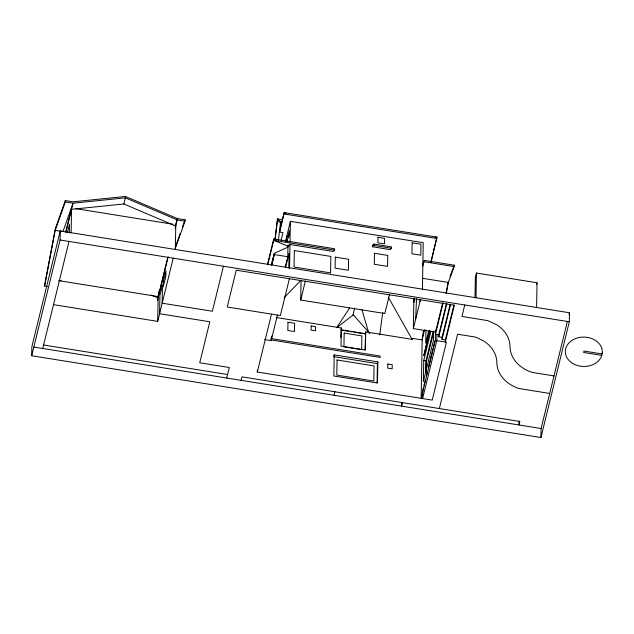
<?xml version="1.0" encoding="UTF-8"?>
<svg xmlns="http://www.w3.org/2000/svg" width="634" height="634" viewBox="0 0 634 634"><rect width="100%" height="100%" fill="white"/><g stroke="black" fill="none" stroke-linecap="round" stroke-linejoin="round"><path stroke-width="0.95" d="M31.7 355.753L31.859 346.743L60.246 230.982L569.483 312.768L569.324 321.779L540.937 437.539L31.7 355.753L60.087 239.993L60.246 230.982M47.566 286.608L44.657 286.14L44.681 284.769L55.245 228.945L65.326 200.574L73.076 201.818L125.421 196.461L177.282 218.556L185.033 219.8L185.009 221.171L175.246 248.623M44.657 286.14L55.221 230.316L65.302 201.953L65.326 200.574M69.336 232.932L69.494 224.27L67.394 232.829M71.143 232.733L71.571 207.96L65.698 231.933M53.51 304.645L157.708 321.383L158.143 296.609L167.78 257.293M175.341 249.471L175.776 224.698L175.301 226.615M175.277 227.986L177.282 218.556M443.103 303.052L435.455 334.221L435.344 340.45L446.415 342.225L432.222 400.109L257.309 372.015L257.349 370.042M264.536 339.57L271.178 340.64L271.233 337.779M271.97 264.885L274.522 253.22L287.947 247.117L288.185 244.867M281.147 240.151L282.994 232.623L279.705 232.092L279.737 230.721L284.175 212.604L436.945 237.14L431.033 262.524M279.705 232.092L284.175 212.604L285.982 213.341M287.257 241.11L287.289 239.184L286.822 241.094M285.26 267.017L287.781 256.73L287.971 245.746M288.779 267.889L289.033 253.354L285.601 267.358M289.564 268.832L290 244.106M290.031 242.133L290.396 221.361L423.243 242.695L422.418 289.809M389.506 294.517L384.846 313.545L300.706 300.033L301.055 280.125L284.087 297.75M276.432 240.08L273.722 238.978L273.698 240.349L288.161 246.238L289.992 244.526L333.167 251.46L334.586 250.129L334.609 248.75L273.722 238.978L267.397 264.766M334.213 354.889L333.841 375.994L377.476 383.007L377.848 361.895L334.213 354.889L333.777 356.649L377.412 363.654L377.079 382.841M340.775 337.375L341.338 327.984L276.44 317.563M341.338 327.984L341.021 346.116L365.382 350.031L365.699 331.899L412.195 339.364L412.211 338.334L422.173 339.935L421.15 398.326L435.344 340.45M364.986 349.873L365.699 331.899M372.372 246.745L372.396 245.374L373.822 244.035L391.535 246.88L391.511 248.251L390.092 249.59L372.372 246.745L373.798 245.406L373.822 244.035M401.663 403.161L401.607 406.132L402.471 402.622M442.675 302.886L435.495 332.161L413.352 328.602L413.883 298.146M415.714 318.957L416.49 298.804M420.017 301.419L420.049 299.494M422.672 266.185L424.328 260.408L454.221 265.21L454.198 266.581L448.325 282.439L446.384 292.892M430.977 330.956L423.742 360.461L423.377 381.565L433.41 340.64L433.577 331.043M425.945 329.894L425.715 343.081L428.711 330.869M425.763 372.324L425.961 360.817L433.196 331.313M426.032 372.134L426.199 362.442L433.814 331.384M435.495 332.161L435.526 330.195M436.913 334.276L436.802 340.68L422.609 398.564L422.751 390.322L423.449 387.477M289.397 278.722L280.363 315.558L227.226 307.022L236.252 270.187L454.34 305.216L445.314 342.051L445.345 339.943L442.025 339.404L442.064 337.343L438.744 336.812L438.776 334.752L446.423 303.591M475.009 297.195L475.349 277.43L476.427 273.04L537.03 282.772L536.602 307.49M475.991 297.758L476.427 273.04M519.024 421.024L518.953 424.978L519.817 421.467L241.95 376.842L241.086 380.352M540.937 437.539L541.095 428.529L567.375 321.383M274.974 239.501L277.47 218.888L282.281 219.665M275.188 238.915L277.446 220.267L281.06 223.422L281.084 222.043L277.47 218.888M278.358 240.421L280.497 222.756M379.711 334.895L382.77 312.475M412.013 339.776L412.211 338.334M422.173 339.935L423.472 330.433M271.756 336.083L271.193 339.951L380.146 357.449L380.17 356.078L271.217 338.58M413.828 301.205L414.367 298.329M413.804 302.577L414.517 298.741M446.059 293.423L448.175 282.019M157.882 297.386L159.158 290.641M65.904 232.345L73.053 203.197L125.397 197.832L177.258 219.927L185.009 221.171M42.755 348.494L69.027 241.364M71.547 209.331L123.892 203.974L125.397 197.832M157.47 300.611L168.224 256.754M157.708 321.383L173.225 258.101M223.437 266.169L212.374 311.254L162.169 303.195L162.486 284.888L159.911 295.412L159.586 313.719L209.799 321.779L199.742 362.775L229.278 367.514L226.695 378.038M267.841 264.227L273.698 240.349L334.586 250.129M271.558 264.006L273.167 257.459M273.626 255.589L274.086 253.719M271.534 265.384L274.522 253.22M285.53 241.197L290.396 221.361M285.942 241.261L287.353 235.523L286.6 241.142M257.309 372.015L271.503 314.139M271.178 340.64L277.47 314.987M300.706 300.033L305.374 281.005M352.813 315.597L354.683 307.989M334.078 395.283L334.942 391.772M377.412 363.654L377.848 361.895M413.352 328.602L420.445 299.668M430.882 261.866L436.945 237.14L434.995 237.156M422.268 339.222L424.606 329.696M429.686 330.488L423.829 355.65L429.9 330.908M423.916 385.583L425.311 379.885M426.476 375.146L427.173 372.301M428.338 367.554L432.99 348.573M433.45 346.679L434.853 340.981M438.744 336.812L446.843 303.757M442.064 337.343L450.172 304.288M442.025 339.404L450.592 304.463M445.345 339.943L453.92 304.994M439.362 408.55L457.589 334.213L475.666 337.114L483.615 340.926A35.179 27.912 1 0 1 496.842 362.632A35.179 27.912 1 0 0 519.072 388.531L549.702 393.452M464.77 304.938L461.94 316.461L487.768 320.614L496.771 324.806A35.179 27.912 1 0 1 509.998 346.513A35.179 27.912 1 0 0 532.227 372.42L553.997 375.914M536.602 284.531L537.03 282.772M569.015 314.686L569.483 312.768M175.277 225.498L177.258 219.927M175.269 247.252L180.151 233.526M182.426 227.123L185.033 219.8M422.696 264.814L424.328 260.408M449.981 276.662L454.221 265.21M336.63 327.691L349.603 307.958M337.209 327.303L353.312 314.829L369.86 333.468M59.152 280.711L61.11 280.505M284.151 213.975L436.921 238.511M373.798 245.406L391.511 248.251M65.302 201.953L73.053 203.197L62.972 231.561L55.221 230.316M424.304 261.779L454.198 266.581M75.47 208.586L172.852 224.23M422.292 278.263L448.325 282.439M274.498 254.591L287.781 256.73M60.087 239.993L569.324 321.779M602.11 353.954L584.009 351.054L583.66 352.488L601.761 355.397M435.455 334.221L438.776 334.752M58.811 280.656L158.143 296.609M340.91 329.743L365.263 333.65M341.575 330.156L348.248 331.225M350.158 331.527L352.06 331.836M353.97 332.145L365.406 333.983M423.742 360.461L425.961 360.817M43.611 344.991L227.558 374.528M33.673 347.036L541.095 428.529M123.892 203.974L175.753 226.069M151.138 295.008L158.12 297.98M388.293 297.164L411.941 339.119M361.856 309.622L368.766 332.953M163.35 281.377L163.255 286.869L165.831 276.345L165.926 270.853L163.35 281.377M288.573 233.93L288.502 238.043L289.366 234.54L289.437 230.419L288.573 233.93M287.963 322.223L287.82 330.457L294.461 331.527L294.604 323.292L287.963 322.223M294.327 250.557L294.041 267.025L330.568 272.897L330.861 256.421L294.327 250.557M311.159 325.947L311.088 330.068L315.51 330.782L315.589 326.661L311.159 325.947M335.283 257.135L335.093 268.119L348.383 270.25L348.573 259.266L335.283 257.135M337.05 359.977L336.789 375.082L373.783 381.018L374.044 365.921L337.05 359.977M344.183 333.072L343.945 346.806L361.657 349.651L361.895 335.917L344.183 333.072M374.48 253.275L374.29 264.259L387.572 266.391L387.77 255.407L374.48 253.275M377.959 237.314L377.864 242.806L384.505 243.876L384.6 238.384L377.959 237.314M387.802 364.011L387.731 368.132L392.161 368.837L392.232 364.724L387.802 364.011M412.14 242.806L411.941 253.782L420.802 255.209L420.992 244.225L412.14 242.806M602.3 352.781L601.381 356.538A18.497 14.677 1 0 1 571.099 362.339A18.497 14.677 1 0 1 577.051 338.073A18.497 14.677 1 0 1 602.3 352.781"/></g></svg>
